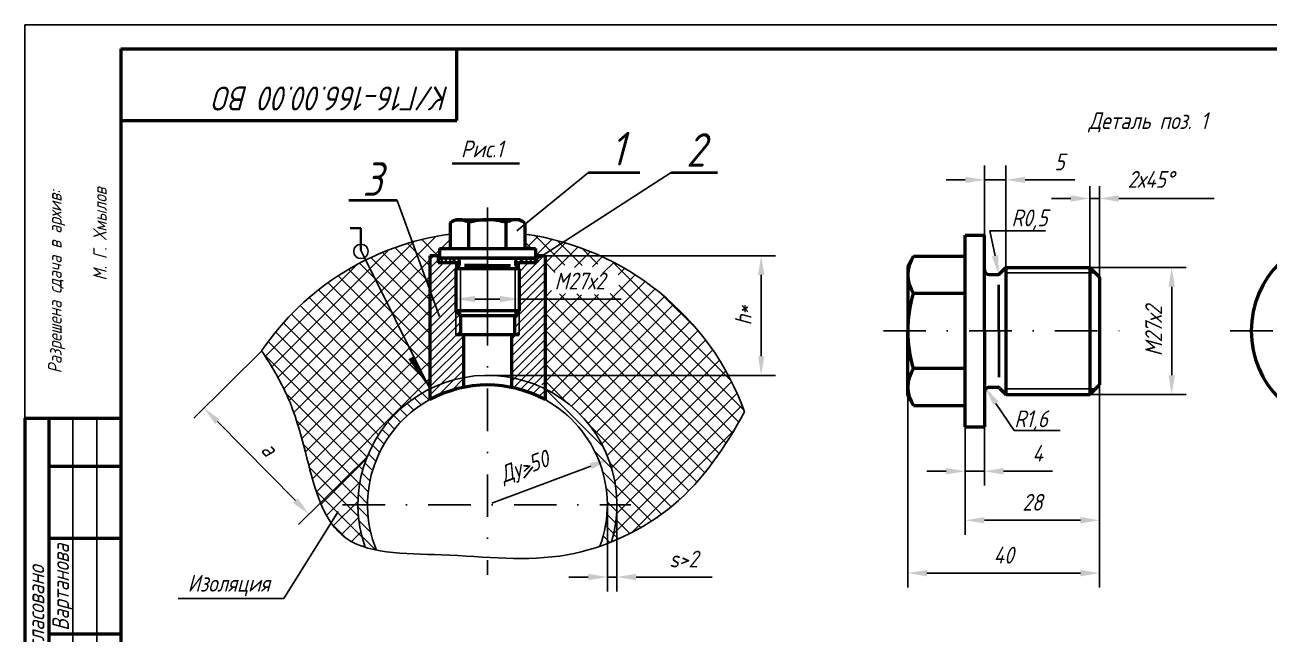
# Model space of a CAD drawing. Header units: inches. Extents: x 5939 to 6569, y -3365 to -3068.
# Drawn here: x 5938.7 to 6198.2, y -3194.8 to -3067.7 of the extents above; entities that cross this region are included whole.
import ezdxf
from ezdxf.enums import TextEntityAlignment as Align

# ---------------------------------------------------------------- set-up
doc = ezdxf.new("R2010")
doc.units = ezdxf.units.IN
doc.header["$LTSCALE"] = 0.7
doc.header["$MEASUREMENT"] = 0
doc.linetypes.add('DASHDOT', pattern=[25.4, 12.7, -6.35, 0, -6.35])
doc.styles.get("Standard").update_dxf_attribs({"font": 'romand.shx', "width": 0.8, "oblique": 15, "height": 3.5})
doc.dimstyles.get("Standard").update_dxf_attribs({"dimtxt": 3.5, "dimasz": 4, "dimexe": 3, "dimexo": 0, "dimgap": 2, "dimtad": 1, "dimdsep": 46, "dimtxsty": 'Standard', "dimcen": 0.09, "dimaunit": 1, "dimadec": 3, "dimazin": 0, "dimtfac": 1, "dimtmove": 0, "dimatfit": 3, "dimfxl": 0.18, "dimtolj": 1, "dimtzin": 0, "dimlwd": 25, "dimlwe": 25, "dimarcsym": 0})
pattern_1 = [(45, (-659.6242, 290.9182), (-0.88388348, 0.88388348), [])]

# ---------------------------------------------------------------- blocks, each defined once
blk = doc.blocks.new('*D259')
at = {"color": 0, "lineweight": 25, "transparency": 16777216}
for p, q in [((6160.8, -3118.35), (6180.84, -3118.35)), ((6177.84, -3122.35), (6177.84, -3140.79)), ((6160.8, -3144.79), (6180.84, -3144.79))]:
    blk.add_line(p, q, dxfattribs=at)
for points in [[(6177.17, -3122.35), (6178.51, -3122.35), (6177.84, -3118.35)], [(6177.17, -3140.79), (6178.51, -3140.79), (6177.84, -3144.79)]]:
    blk.add_solid(points, dxfattribs=at)
at = {"layer": 'DEFPOINTS', "color": 0, "lineweight": 25, "transparency": 16777216}
for p in [(6160.8, -3118.35), (6160.8, -3144.79), (6177.84, -3144.79)]:
    blk.add_point(p, dxfattribs=at)
at = {"color": 0, "lineweight": 25, "transparency": 16777216, "insert": (6174.09, -3131.57), "char_height": 3.5, "attachment_point": 5, "rotation": 90}
blk.add_mtext('\\A1;М27х2', dxfattribs=at)
blk = doc.blocks.new('*D260')
at = {"color": 0, "lineweight": 25, "transparency": 16777216}
for p, q in [((6122.8, -3143.26), (6122.8, -3185.07)), ((6162.8, -3142.82), (6162.8, -3185.07)), ((6126.8, -3182.07), (6158.8, -3182.07))]:
    blk.add_line(p, q, dxfattribs=at)
for points in [[(6126.8, -3181.4), (6126.8, -3182.74), (6122.8, -3182.07)], [(6158.8, -3181.4), (6158.8, -3182.74), (6162.8, -3182.07)]]:
    blk.add_solid(points, dxfattribs=at)
at = {"layer": 'DEFPOINTS', "color": 0, "lineweight": 25, "transparency": 16777216}
for p in [(6122.8, -3143.26), (6162.8, -3142.82), (6162.8, -3182.07)]:
    blk.add_point(p, dxfattribs=at)
at = {"color": 0, "lineweight": 25, "transparency": 16777216, "insert": (6142.8, -3178.32), "char_height": 3.5, "attachment_point": 5}
blk.add_mtext('\\A1;40', dxfattribs=at)
blk = doc.blocks.new('*D261')
at = {"color": 0, "lineweight": 25, "transparency": 16777216}
for p, q in [((6134.8, -3151.57), (6134.8, -3163.82)), ((6138.8, -3151.57), (6138.8, -3163.82)), ((6130.8, -3160.82), (6126.8, -3160.82)), ((6134.8, -3160.82), (6138.8, -3160.82)), ((6142.8, -3160.82), (6152.99, -3160.82))]:
    blk.add_line(p, q, dxfattribs=at)
for points in [[(6130.8, -3160.15), (6130.8, -3161.49), (6134.8, -3160.82)], [(6142.8, -3160.15), (6142.8, -3161.49), (6138.8, -3160.82)]]:
    blk.add_solid(points, dxfattribs=at)
at = {"layer": 'DEFPOINTS', "color": 0, "lineweight": 25, "transparency": 16777216}
for p in [(6134.8, -3151.57), (6138.8, -3151.57), (6138.8, -3160.82)]:
    blk.add_point(p, dxfattribs=at)
at = {"color": 0, "lineweight": 25, "transparency": 16777216, "insert": (6149.89, -3157.07), "char_height": 3.5, "attachment_point": 5}
blk.add_mtext('\\A1;4', dxfattribs=at)
blk = doc.blocks.new('*D262')
at = {"color": 0, "lineweight": 25, "transparency": 16777216}
for p, q in [((6162.8, -3142.82), (6162.8, -3174.05)), ((6134.8, -3151.57), (6134.8, -3174.05)), ((6138.8, -3171.05), (6158.8, -3171.05))]:
    blk.add_line(p, q, dxfattribs=at)
for points in [[(6138.8, -3170.38), (6138.8, -3171.71), (6134.8, -3171.05)], [(6158.8, -3170.38), (6158.8, -3171.71), (6162.8, -3171.05)]]:
    blk.add_solid(points, dxfattribs=at)
at = {"layer": 'DEFPOINTS', "color": 0, "lineweight": 25, "transparency": 16777216}
for p in [(6162.8, -3142.82), (6134.8, -3151.57), (6162.8, -3171.05)]:
    blk.add_point(p, dxfattribs=at)
at = {"color": 0, "lineweight": 25, "transparency": 16777216, "insert": (6148.8, -3167.3), "char_height": 3.5, "attachment_point": 5}
blk.add_mtext('\\A1;28', dxfattribs=at)
blk = doc.blocks.new('*D263')
at = {"color": 0, "lineweight": 25, "transparency": 16777216}
for p, q in [((6138.8, -3111.57), (6138.8, -3097.07)), ((6143.27, -3118.35), (6143.27, -3097.07)), ((6134.8, -3100.07), (6130.8, -3100.07)), ((6138.8, -3100.07), (6143.27, -3100.07)), ((6147.27, -3100.07), (6157.63, -3100.07))]:
    blk.add_line(p, q, dxfattribs=at)
for points in [[(6134.8, -3099.4), (6134.8, -3100.73), (6138.8, -3100.07)], [(6147.27, -3099.4), (6147.27, -3100.73), (6143.27, -3100.07)]]:
    blk.add_solid(points, dxfattribs=at)
at = {"layer": 'DEFPOINTS', "color": 0, "lineweight": 25, "transparency": 16777216}
for p in [(6143.27, -3100.07), (6138.8, -3111.57), (6143.27, -3118.35)]:
    blk.add_point(p, dxfattribs=at)
at = {"color": 0, "lineweight": 25, "transparency": 16777216, "insert": (6154.45, -3096.32), "char_height": 3.5, "attachment_point": 5}
blk.add_mtext('\\A1;5', dxfattribs=at)
blk = doc.blocks.new('*D270')
at = {"color": 0, "lineweight": 25, "transparency": 16777216}
blk.add_line((6036.11, -3167.48), (6056.72, -3159.76), dxfattribs=at)
blk.add_solid([(6056.48, -3159.14), (6056.95, -3160.39), (6060.46, -3158.36)], dxfattribs=at)
at = {"layer": 'DEFPOINTS', "color": 0, "lineweight": 25, "transparency": 16777216}
for p in [(6060.46, -3158.36), (6035.18, -3167.83)]:
    blk.add_point(p, dxfattribs=at)
at = {"color": 0, "lineweight": 25, "transparency": 16777216, "insert": (6043.02, -3160.26), "char_height": 3.5, "attachment_point": 5, "rotation": 20.5168}
blk.add_mtext('\\A1;Ду>50', dxfattribs=at)
blk = doc.blocks.new('*D271')
at = {"color": 0, "lineweight": 25, "transparency": 16777216}
for p, q in [((6028.57, -3127.39), (6028.57, -3121.92)), ((6041.78, -3127.4), (6041.78, -3121.92)), ((6032.57, -3124.92), (6037.78, -3124.92)), ((6041.78, -3124.92), (6063.08, -3124.92))]:
    blk.add_line(p, q, dxfattribs=at)
for points in [[(6032.57, -3124.25), (6032.57, -3125.58), (6028.57, -3124.92)], [(6037.78, -3124.25), (6037.78, -3125.58), (6041.78, -3124.92)]]:
    blk.add_solid(points, dxfattribs=at)
at = {"layer": 'DEFPOINTS', "color": 0, "lineweight": 25, "transparency": 16777216}
for p in [(6041.78, -3124.92), (6028.57, -3127.39), (6041.78, -3127.4)]:
    blk.add_point(p, dxfattribs=at)
at = {"color": 0, "lineweight": 25, "transparency": 16777216, "insert": (6054.43, -3121.17), "char_height": 3.5, "attachment_point": 5}
blk.add_mtext('\\A1;М27х2', dxfattribs=at)
blk = doc.blocks.new('*D272')
at = {"color": 0, "lineweight": 25, "transparency": 16777216}
for p, q in [((6047.18, -3115.89), (6095.25, -3115.89)), ((6092.25, -3119.89), (6092.25, -3136.83)), ((6035.18, -3140.83), (6095.25, -3140.83))]:
    blk.add_line(p, q, dxfattribs=at)
for points in [[(6091.59, -3119.89), (6092.92, -3119.89), (6092.25, -3115.89)], [(6091.59, -3136.83), (6092.92, -3136.83), (6092.25, -3140.83)]]:
    blk.add_solid(points, dxfattribs=at)
at = {"layer": 'DEFPOINTS', "color": 0, "lineweight": 25, "transparency": 16777216}
for p in [(6047.18, -3115.89), (6035.18, -3140.83), (6092.25, -3140.83)]:
    blk.add_point(p, dxfattribs=at)
at = {"color": 0, "lineweight": 25, "transparency": 16777216, "insert": (6088.5, -3128.36), "char_height": 3.5, "attachment_point": 5, "rotation": 90}
blk.add_mtext('\\A1;h*', dxfattribs=at)
blk = doc.blocks.new('*D273')
at = {"color": 0, "lineweight": 25, "transparency": 16777216}
for p, q in [((6060.18, -3167.83), (6060.18, -3185.88)), ((6062.18, -3167.83), (6062.18, -3185.88)), ((6056.18, -3182.88), (6052.18, -3182.88)), ((6060.18, -3182.88), (6062.18, -3182.88)), ((6066.18, -3182.88), (6082, -3182.88))]:
    blk.add_line(p, q, dxfattribs=at)
for points in [[(6056.18, -3182.21), (6056.18, -3183.55), (6060.18, -3182.88)], [(6066.18, -3182.21), (6066.18, -3183.55), (6062.18, -3182.88)]]:
    blk.add_solid(points, dxfattribs=at)
at = {"layer": 'DEFPOINTS', "color": 0, "lineweight": 25, "transparency": 16777216}
for p in [(6060.18, -3167.83), (6062.18, -3167.83), (6062.18, -3182.88)]:
    blk.add_point(p, dxfattribs=at)
at = {"color": 0, "lineweight": 25, "transparency": 16777216, "insert": (6076.09, -3179.13), "char_height": 3.5, "attachment_point": 5}
blk.add_mtext('\\A1;s>2', dxfattribs=at)
blk = doc.blocks.new('*D274')
at = {"color": 0, "lineweight": 25, "transparency": 16777216}
for p, q in [((5988.12, -3135.73), (5973.93, -3149.75)), ((5978.88, -3150.48), (5995.14, -3166.94)), ((6010, -3157.88), (5995.81, -3171.9))]:
    blk.add_line(p, q, dxfattribs=at)
for points in [[(5979.35, -3150.02), (5978.4, -3150.95), (5976.07, -3147.64)], [(5995.61, -3166.47), (5994.66, -3167.41), (5997.95, -3169.79)]]:
    blk.add_solid(points, dxfattribs=at)
at = {"layer": 'DEFPOINTS', "color": 0, "lineweight": 25, "transparency": 16777216}
for p in [(5988.12, -3135.73), (6010, -3157.88), (5997.95, -3169.79)]:
    blk.add_point(p, dxfattribs=at)
at = {"color": 0, "lineweight": 25, "transparency": 16777216, "insert": (5989.67, -3156.08), "char_height": 3.5, "attachment_point": 5, "rotation": 314.6486}
blk.add_mtext('\\A1;а', dxfattribs=at)

msp = doc.modelspace()

# ---------------------------------------------------------------- hatches: boundary and pattern name
at = {"lineweight": 25}
h = msp.add_hatch(dxfattribs=at)
h.set_pattern_fill('ANSI31', color=256, scale=10)
h.set_pattern_definition(pattern_1)
h.paths.add_polyline_path([(6028.565, -3117.394), (6024.927, -3117.394), (6024.927, -3115.894), (6023.177, -3115.894), (6023.177, -3143.639, -0.0686811), (6030.177, -3141.293), (6030.177, -3132.394), (6028.565, -3132.394)])
h.paths.add_polyline_path([(6030.177, -3143.331), (6030.177, -3141.293, 0.0686811), (6023.177, -3143.639), (6023.177, -3145.894, -0.0749641)])
h.paths.add_polyline_path([(6045.375, -3142.826), (6040.177, -3142.826), (6040.177, -3143.331, -0.0749641), (6047.177, -3145.894), (6047.177, -3143.639, 0.0183114)])
h.paths.add_polyline_path([(6040.177, -3141.293), (6040.177, -3142.826), (6045.375, -3142.826, 0.0503064)], flags=17)
h.paths.add_polyline_path([(6047.177, -3115.894), (6045.427, -3115.894), (6045.427, -3117.394), (6041.784, -3117.394), (6041.784, -3118.627), (6041.787, -3118.629), (6041.787, -3127.394), (6041.784, -3132.394), (6040.177, -3132.394), (6040.177, -3141.293, -0.0503064), (6045.375, -3142.826), (6047.177, -3142.826)])
h = msp.add_hatch(dxfattribs=at)
h.set_pattern_fill('ANSI37', color=256, scale=5)
h.set_pattern_definition([(45, (-659.6242, 290.9182), (-0.44194174, 0.44194174), []), (135, (-659.6242, 290.9182), (-0.44194174, -0.44194174), [])])
h.paths.add_polyline_path([(6028.177, -3116.394), (6025.177, -3116.394), (6024.927, -3116.394), (6024.927, -3117.394), (6028.177, -3117.394)])
h.paths.add_polyline_path([(6045.427, -3116.394), (6042.177, -3116.394), (6042.177, -3117.394), (6045.427, -3117.394)])
h = msp.add_hatch(dxfattribs=at)
h.set_pattern_fill('ANSI31', color=256, scale=10)
h.set_pattern_definition(pattern_1)
h.paths.add_polyline_path([(6029.565, -3128.394), (6029.552, -3128.394), (6028.567, -3127.394), (6028.565, -3127.394), (6028.565, -3132.394), (6029.565, -3132.394)])
h.paths.add_polyline_path([(6041.784, -3127.397), (6040.802, -3128.394), (6040.788, -3128.394), (6040.788, -3132.394), (6041.784, -3132.394)])
h = msp.add_hatch(dxfattribs=at)
h.set_pattern_fill('ANSI31', color=256, scale=15, angle=90)
h.paths.add_polyline_path([(6023.177, -3145.894), (6023.177, -3143.639, 0.284915), (6008.177, -3167.826), (6010.177, -3167.826, -0.2741066)])
edge = h.paths.add_edge_path()
edge.add_line((6010.177, -3167.826), (6008.177, -3167.826))
edge.add_arc((6035.177, -3167.826), 27, 180, 199.11672)
edge.add_spline(control_points=[(6009.666, -3176.668), (6010.425, -3176.908), (6011.215, -3177.106), (6012.03, -3177.271)], knot_values=[53.247645, 53.247645, 53.247645, 53.247645, 55.729404, 55.729404, 55.729404, 55.729404], degree=3, periodic=0)
edge.add_arc((6035.177, -3167.826), 25, 180, 202.1973, ccw=False)
h.paths.add_polyline_path([(6047.177, -3143.639), (6047.177, -3145.894, -0.2741066), (6060.177, -3167.826), (6062.177, -3167.826, 0.284915)])
edge = h.paths.add_edge_path()
edge.add_line((6062.177, -3167.826), (6060.177, -3167.826))
edge.add_arc((6035.177, -3167.826), 25, -20.18878, 0, ccw=False)
edge.add_spline(control_points=[(6058.641, -3176.454), (6059.449, -3176.175), (6060.252, -3175.873), (6061.048, -3175.55)], knot_values=[101.7560331, 101.7560331, 101.7560331, 101.7560331, 104.2914025, 104.2914025, 104.2914025, 104.2914025], degree=3, periodic=0)
edge.add_arc((6035.177, -3167.826), 27, 343.37558, 360)

# ---------------------------------------------------------------- linework, layer by layer
at = {"linetype": 'Continuous', "lineweight": 25}
for p, q in [((5938.734, -3067.747), (5938.734, -3364.747)), ((5938.734, -3067.747), (6568.734, -3067.747)), ((5938.734, -3364.747), (5938.734, -3067.747))]:
    msp.add_line(p, q, dxfattribs=at)
at = {"linetype": 'Continuous', "lineweight": 50}
for p, q in [((5958.734, -3072.747), (5958.734, -3359.747)), ((5958.734, -3072.747), (6563.734, -3072.747)), ((6134.804, -3111.572), (6138.804, -3111.572)), ((6025.177, -3114.394), (6025.177, -3116.394)), ((6045.177, -3114.394), (6045.177, -3116.394)), ((6029.302, -3116.894), (6029.302, -3117.791)), ((6041.052, -3116.894), (6041.052, -3117.791)), ((6028.567, -3118.629), (6028.567, -3127.394)), ((6041.787, -3118.629), (6041.787, -3127.394)), ((6139.804, -3119.822), (6141.597, -3119.822)), ((6143.274, -3118.352), (6160.804, -3118.352)), ((6139.804, -3143.322), (6141.597, -3143.322)), ((6143.274, -3144.792), (6160.804, -3144.792)), ((6134.804, -3151.572), (6138.804, -3151.572))]:
    msp.add_line(p, q, dxfattribs=at)
at = {"lineweight": 50}
for p, q in [((6028.798, -3087.673), (6028.798, -3072.747)), ((5958.734, -3087.673), (6028.798, -3087.673)), ((6027.389, -3109.009), (6028.454, -3108.394)), ((6027.389, -3109.009), (6027.389, -3114.394)), ((6028.454, -3108.394), (6035.177, -3108.394)), ((6031.274, -3114.394), (6031.274, -3108.971)), ((6041.899, -3108.394), (6035.177, -3108.394)), ((6039.08, -3114.394), (6039.08, -3108.971)), ((6042.965, -3109.009), (6041.899, -3108.394)), ((6042.965, -3109.009), (6042.965, -3114.394)), ((6134.804, -3151.572), (6134.804, -3111.572)), ((6138.804, -3131.572), (6138.804, -3111.572)), ((6025.177, -3114.394), (6045.177, -3114.394)), ((6025.177, -3115.894), (6023.177, -3115.894)), ((6023.177, -3115.894), (6023.177, -3145.894)), ((6024.927, -3115.894), (6024.927, -3117.394)), ((6045.427, -3116.394), (6024.927, -3116.394)), ((6029.302, -3117.394), (6024.927, -3117.394)), ((6035.177, -3116.394), (6025.177, -3116.394)), ((6028.177, -3116.394), (6028.177, -3117.394)), ((6028.565, -3117.394), (6029.183, -3118.012)), ((6029.229, -3117.967), (6028.567, -3118.629)), ((6035.177, -3117.894), (6030.359, -3117.894)), ((6035.177, -3116.394), (6045.177, -3116.394)), ((6035.177, -3117.894), (6039.995, -3117.894)), ((6045.427, -3117.394), (6041.052, -3117.394)), ((6041.125, -3117.967), (6041.787, -3118.629)), ((6041.784, -3117.394), (6041.168, -3118.01)), ((6042.177, -3116.394), (6042.177, -3117.394)), ((6047.177, -3115.894), (6045.177, -3115.894)), ((6045.427, -3115.894), (6045.427, -3117.394)), ((6047.177, -3115.894), (6047.177, -3145.894)), ((6124.034, -3115.996), (6122.804, -3118.127)), ((6122.804, -3118.127), (6122.804, -3131.572)), ((6124.034, -3115.996), (6134.804, -3115.996)), ((6041.787, -3118.629), (6028.567, -3118.629)), ((6141.951, -3119.675), (6143.274, -3118.352)), ((6143.274, -3118.352), (6143.274, -3144.792)), ((6160.804, -3118.352), (6162.804, -3120.322)), ((6160.804, -3118.352), (6160.804, -3144.792)), ((6162.804, -3120.322), (6162.804, -3142.822)), ((6134.804, -3123.766), (6123.957, -3123.766)), ((6041.787, -3127.394), (6028.565, -3127.394)), ((6028.567, -3127.394), (6029.552, -3128.394)), ((6040.802, -3128.394), (6029.552, -3128.394)), ((6029.565, -3128.394), (6029.565, -3132.394)), ((6040.788, -3128.394), (6040.788, -3132.394)), ((6041.787, -3127.394), (6040.802, -3128.394)), ((6041.784, -3132.394), (6028.565, -3132.394)), ((6030.177, -3132.394), (6030.177, -3143.331)), ((6040.177, -3132.394), (6040.177, -3143.331)), ((6122.804, -3145.017), (6122.804, -3131.572)), ((6138.804, -3131.572), (6138.804, -3151.572)), ((6134.804, -3139.377), (6123.957, -3139.377)), ((6141.951, -3143.468), (6143.274, -3144.792)), ((6160.804, -3144.792), (6162.804, -3142.822)), ((6124.034, -3147.147), (6122.804, -3145.017)), ((6124.034, -3147.147), (6134.804, -3147.147)), ((5938.734, -3149.747), (5938.734, -3214.747)), ((5938.734, -3149.747), (5958.734, -3149.747)), ((5943.734, -3149.747), (5943.734, -3214.747)), ((5943.734, -3159.747), (5958.734, -3159.747)), ((5943.734, -3174.747), (5958.734, -3174.747)), ((5943.734, -3194.747), (5958.734, -3194.747))]:
    msp.add_line(p, q, dxfattribs=at)
at = {"lineweight": 35}
for p, q in [((6027.842, -3096.623), (6041.883, -3096.623)), ((6006.556, -3110.116), (6008.804, -3110.116)), ((6008.804, -3110.116), (6008.804, -3114.699))]:
    msp.add_line(p, q, dxfattribs=at)
at = {"lineweight": 25}
for p, q in [((6041.297, -3110.69), (6056.239, -3098.498)), ((6044.851, -3117.052), (6073.517, -3098.506)), ((6160.804, -3118.352), (6160.804, -3101.392)), ((6162.804, -3120.322), (6162.804, -3101.392)), ((6025.166, -3128.544), (6016.333, -3104.389)), ((6156.804, -3103.943), (6152.804, -3103.943)), ((6160.804, -3103.943), (6162.804, -3103.943)), ((6166.804, -3103.943), (6186.675, -3103.943)), ((6011.881, -3120.919), (6019.885, -3112.915)), ((6013.051, -3123.285), (6024.501, -3111.834)), ((6014.221, -3125.65), (6027.389, -3112.482)), ((6024.928, -3115.959), (6021.465, -3112.5)), ((6027.389, -3111.584), (6027.193, -3111.388)), ((6044.341, -3114.394), (6042.965, -3113.018)), ((6043.155, -3114.394), (6045.737, -3111.813)), ((6045.19, -3115.894), (6048.645, -3112.44)), ((6051.338, -3117.856), (6045.196, -3111.713)), ((6054.911, -3117.892), (6049.734, -3112.716)), ((6139.935, -3110.707), (6141.004, -3115.918)), ((6139.935, -3110.707), (6151.519, -3110.707)), ((6010.711, -3118.554), (6014.592, -3114.672)), ((6023.177, -3125.049), (6013.313, -3115.186)), ((6023.177, -3121.514), (6015.861, -3114.198)), ((6023.177, -3117.978), (6018.514, -3113.316)), ((6045.841, -3115.894), (6045.177, -3115.23)), ((6047.177, -3117.443), (6051.428, -3113.192)), ((6048.976, -3119.179), (6054.098, -3114.058)), ((6053.327, -3118.365), (6056.661, -3115.03)), ((6058.188, -3117.634), (6054.901, -3114.347)), ((5988.852, -3136.877), (6008.016, -3117.713)), ((6011.789, -3120.733), (6008.506, -3117.45)), ((6023.177, -3132.121), (6008.506, -3117.45)), ((6023.177, -3128.585), (6010.863, -3116.271)), ((6028.565, -3117.394), (6028.565, -3132.394)), ((6041.784, -3117.394), (6041.784, -3132.394)), ((6049.294, -3119.347), (6047.177, -3117.23)), ((6057.048, -3118.179), (6059.126, -3116.101)), ((6059.254, -3119.509), (6061.496, -3117.266)), ((6085.887, -3141.798), (6061.205, -3117.115)), ((5990.209, -3139.055), (6010.711, -3118.554)), ((6018.711, -3134.726), (6004.056, -3120.071)), ((6023.177, -3139.192), (6004.056, -3120.071)), ((6015.25, -3127.729), (6006.239, -3118.718)), ((6023.177, -3135.656), (6006.239, -3118.718)), ((6015.391, -3128.015), (6023.177, -3120.23)), ((6029.565, -3118.629), (6029.565, -3128.394)), ((6040.927, -3118.629), (6040.927, -3128.267)), ((6047.177, -3138.657), (6065.972, -3119.861)), ((6062.437, -3119.861), (6063.777, -3118.521)), ((5991.505, -3141.295), (6011.881, -3120.919)), ((5992.718, -3143.618), (6013.051, -3123.285)), ((6021.475, -3144.561), (5999.938, -3123.024)), ((6022.172, -3141.722), (6001.957, -3121.507)), ((6023.177, -3142.727), (6001.957, -3121.507)), ((6047.177, -3142.192), (6068.084, -3121.285)), ((6047.177, -3124.514), (6048.529, -3123.162)), ((6048.54, -3144.365), (6070.115, -3122.789)), ((6088.655, -3148.102), (6062.605, -3122.051)), ((5993.821, -3146.05), (6014.221, -3125.65)), ((6019.338, -3145.959), (5997.998, -3124.62)), ((6016.562, -3130.381), (6023.177, -3123.766)), ((6047.177, -3128.05), (6051.457, -3123.77)), ((6047.177, -3135.121), (6058.341, -3123.956)), ((6047.177, -3131.585), (6054.755, -3124.007)), ((6082.038, -3159.162), (6047.177, -3124.301)), ((6083.516, -3157.104), (6050.231, -3123.819)), ((6050.703, -3145.737), (6072.067, -3124.373)), ((6084.929, -3154.981), (6053.784, -3123.837)), ((6086.283, -3152.801), (6057.467, -3123.984)), ((6087.588, -3150.569), (6060.763, -3123.745)), ((6078.992, -3131.367), (6071.636, -3124.011)), ((6015.57, -3149.263), (5994.353, -3128.046)), ((5994.803, -3148.604), (6015.391, -3128.015)), ((6017.372, -3147.529), (5996.137, -3126.294)), ((6017.732, -3132.746), (6023.177, -3127.301)), ((6080.489, -3161.149), (6047.177, -3127.836)), ((6052.695, -3147.28), (6073.94, -3126.036)), ((6054.521, -3148.99), (6075.735, -3127.776)), ((6013.933, -3151.161), (5992.647, -3129.875)), ((5995.677, -3151.265), (6016.562, -3130.381)), ((6018.902, -3135.112), (6023.177, -3130.837)), ((6056.183, -3150.863), (6077.453, -3129.593)), ((6011.17, -3155.469), (5989.47, -3133.769)), ((6012.464, -3153.227), (5991.019, -3131.783)), ((5996.47, -3154.008), (6017.732, -3132.746)), ((6078.863, -3163.058), (6047.177, -3131.372)), ((6057.678, -3152.904), (6079.093, -3131.489)), ((6058.999, -3155.118), (6080.654, -3133.463)), ((6010.067, -3157.901), (5988.505, -3136.34)), ((5997.209, -3156.805), (6018.902, -3135.112)), ((6020.072, -3137.477), (6023.177, -3134.372)), ((6077.151, -3164.882), (6047.177, -3134.907)), ((6060.133, -3157.52), (6082.136, -3135.517)), ((5997.929, -3159.62), (6020.072, -3137.477)), ((6021.242, -3139.842), (6023.177, -3137.908)), ((6075.349, -3166.615), (6047.177, -3138.443)), ((6061.057, -3160.131), (6083.536, -3137.653)), ((5998.68, -3162.404), (6021.242, -3139.842)), ((6022.412, -3142.208), (6023.177, -3141.443)), ((6061.739, -3162.985), (6084.852, -3139.872)), ((5999.513, -3165.107), (6022.412, -3142.208)), ((6051.572, -3146.374), (6047.177, -3141.978)), ((6062.124, -3166.136), (6086.081, -3142.179)), ((6009.176, -3160.547), (5993.146, -3144.516)), ((6062.113, -3169.682), (6087.219, -3144.576)), ((6144.985, -3152.325), (6141.208, -3146.695)), ((6061.501, -3173.83), (6088.263, -3147.068)), ((6008.535, -3163.441), (5995.365, -3150.271)), ((6073.451, -3168.252), (6056.629, -3151.431)), ((6065.255, -3173.612), (6086.607, -3152.26)), ((6144.985, -3152.325), (6154.618, -3152.325)), ((6008.203, -3166.644), (5996.802, -3155.243)), ((6000.478, -3167.677), (6009.948, -3158.208)), ((6071.452, -3169.79), (6060.71, -3159.047)), ((6008.287, -3170.264), (5998.029, -3160.006)), ((6044.607, -3159.895), (6042.775, -3162.258)), ((6001.628, -3170.064), (6008.594, -3163.097)), ((6069.356, -3171.228), (6061.866, -3163.738)), ((6009.024, -3174.536), (5999.472, -3164.985)), ((6003.021, -3172.206), (6008.188, -3167.038)), ((6004.084, -3169.22), (5992.696, -3187.343)), ((6067.161, -3172.569), (6062.176, -3167.584)), ((6005.821, -3174.868), (6002.64, -3171.687)), ((6004.729, -3174.033), (6008.305, -3170.457)), ((6064.867, -3173.811), (6061.997, -3170.94)), ((6006.821, -3175.476), (6008.783, -3173.515)), ((6062.469, -3174.948), (6061.473, -3173.952)), ((6009.289, -3176.545), (6009.539, -3176.294)), ((5970.665, -3187.343), (5992.696, -3187.343))]:
    msp.add_line(p, q, dxfattribs=at)
at = {"lineweight": 40}
for p, q in [((6056.239, -3098.498), (6066.975, -3098.498)), ((6073.517, -3098.506), (6083.136, -3098.506)), ((6016.333, -3104.389), (6006.26, -3104.389)), ((6141.804, -3131.572), (6141.804, -3121.936)), ((6141.804, -3131.572), (6141.804, -3141.207))]:
    msp.add_line(p, q, dxfattribs=at)
at = {"linetype": 'Continuous'}
for p, q in [((6035.177, -3105.854), (6035.177, -3131.13)), ((6143.274, -3119.472), (6161.941, -3119.472)), ((6143.274, -3143.672), (6161.941, -3143.672))]:
    msp.add_line(p, q, dxfattribs=at)
at = {"linetype": 'DASHDOT', "lineweight": 25}
for p, q in [((6035.177, -3107.83), (6035.177, -3182.451)), ((6004.956, -3167.826), (6065.079, -3167.826))]:
    msp.add_line(p, q, dxfattribs=at)
for p, q in [((6023.131, -3143.662), (6008.804, -3114.699)), ((6160.804, -3120.322), (6160.804, -3142.822)), ((6040.802, -3127.394), (6029.552, -3127.394)), ((5948.734, -3149.747), (5948.734, -3214.747)), ((5953.734, -3149.747), (5953.734, -3214.747))]:
    msp.add_line(p, q)
at = {"linetype": 'DASHDOT'}
for p, q in [((6117.723, -3131.572), (6168.276, -3131.572)), ((6190.065, -3131.572), (6238.433, -3131.572))]:
    msp.add_line(p, q, dxfattribs=at)
at = {"color": 0, "linetype": 'ByBlock'}
for p, q in [((6122.804, -3131.634), (6122.804, -3184.169)), ((6162.804, -3131.572), (6162.804, -3184.107))]:
    msp.add_line(p, q, dxfattribs=at)
msp.add_lwpolyline([(6023.036, -3143.469, 0, 1.25, 0), (6019.228, -3137.153, 1.25, 1.25, 0)], format="xyseb")
msp.add_circle((6008.804, -3114.976), 1.5)
at = {"lineweight": 50}
for centre, radius, start, end in [((6029.331, -3111.769), 3.375, 54.86179, 125.13821), ((6035.177, -3121.894), 13.5, 90, 106.80424), ((6035.177, -3121.894), 13.5, 73.19576, 90), ((6041.022, -3111.769), 3.375, 54.86179, 125.13821), ((6214.427, -3131.572), 20, 0, 180), ((6028.802, -3116.894), 0.5, 0, 90), ((6029.052, -3117.791), 0.25, 315, 0), ((6041.552, -3116.894), 0.5, 90, 180), ((6041.302, -3117.791), 0.25, 180, 225), ((6129.554, -3119.881), 6.75, 144.86179, 215.13821), ((6139.804, -3118.822), 1, 180, 270), ((6141.597, -3119.322), 0.5, 270, 315), ((6149.804, -3131.572), 27, 163.19576, 180), ((6149.804, -3131.572), 27, 180, 196.80424), ((6214.427, -3131.572), 20, 180, 0), ((6129.554, -3143.262), 6.75, 144.86179, 215.13821), ((6035.177, -3167.826), 25, 61.3146, 118.6854), ((6139.804, -3144.322), 1, 90, 180), ((6141.597, -3143.822), 0.5, 45, 90)]:
    msp.add_arc(centre, radius, start, end, dxfattribs=at)
at = {"lineweight": 25}
for radius, start, end in [(57, 97.85283, 145.69883), (57, 19.89481, 82.14717), (27, 343.37558, 199.11672), (25, 118.6854, 202.1973), (25, 339.81122, 61.3146)]:
    msp.add_arc((6035.177, -3167.826), radius, start, end, dxfattribs=at)
msp.add_open_spline([(5988.09, -3135.704), (5990.104, -3138.769), (5994.102, -3145.4), (5997.809, -3158.574), (6002.297, -3178.466), (6028.23, -3177.653), (6051.083, -3180.846), (6075.678, -3169.367), (6084.787, -3155.783), (6088.775, -3148.429)], degree=3, knots=[5.2060796, 5.2060796, 5.2060796, 5.2060796, 16.09724, 28.4271048, 47.2759933, 68.4028799, 94.6447532, 119.0469806, 143.7276504, 143.7276504, 143.7276504, 143.7276504], dxfattribs=at)
for points in [[(6156.804, -3103.276), (6156.804, -3104.61), (6160.804, -3103.943)], [(6166.804, -3103.276), (6166.804, -3104.61), (6162.804, -3103.943)], [(6141.657, -3115.784), (6140.351, -3116.052), (6141.808, -3119.836)], [(6141.761, -3146.324), (6140.654, -3147.066), (6138.979, -3143.373)]]:
    msp.add_solid(points, dxfattribs=at)
at = {"layer": 'DEFPOINTS', "color": 0, "linetype": 'ByBlock', "lineweight": 50}
for p in [(6027.389, -3109.009), (6035.177, -3108.394), (6030.912, -3128.394), (6122.804, -3131.572), (6162.804, -3140.102), (6124.034, -3147.147)]:
    msp.add_point(p, dxfattribs=at)
at = {"layer": 'DEFPOINTS', "color": 0, "linetype": 'ByBlock'}
for p in [(6185.136, -3118.434), (6029.927, -3127.394), (6029.927, -3127.394), (6160.804, -3142.072), (6160.804, -3142.072), (6122.804, -3181.169), (5961.18, -3187.535)]:
    msp.add_point(p, dxfattribs=at)

# ---------------------------------------------------------------- texts
at = {"color": 0, "linetype": 'Continuous', "lineweight": 25, "oblique": 15, "width": 0.586962}
msp.add_text('Вартанова', height=3.5, rotation=90, dxfattribs=at).set_placement((5947.933, -3194.092), (5947.933, -3175.994), align=Align.FIT)
at = {"lineweight": 40, "insert": (6027.26, -3085.594), "char_height": 5, "width": 94.79397, "attachment_point": 1, "rotation": 180}
msp.add_mtext('\\pt20,30,40,45;К/Г16-166.00.00 ВО', dxfattribs=at)
at = {"linetype": 'Continuous', "lineweight": 35, "insert": (6160.506, -3085.972), "char_height": 3.5, "attachment_point": 1}
msp.add_mtext_dynamic_manual_height_columns('Деталь поз. 1', width=95.41823, gutter_width=17.5, heights=[0], dxfattribs=at)
at = {"lineweight": 35, "insert": (6029.649, -3091.87), "char_height": 3.5, "attachment_point": 1}
msp.add_mtext_dynamic_manual_height_columns('Рис.1', width=69.66212, gutter_width=17.5, heights=[0], dxfattribs=at)
at = {"lineweight": 35, "char_height": 7, "width": 8.75661, "attachment_point": 1}
for s, insert in [('1', (6060.871, -3090.062)), ('2', (6076.605, -3090.327)), ('3', (6009.125, -3096.409))]:
    msp.add_mtext(s, dxfattribs=dict(at, insert=insert))
at = {"lineweight": 25, "insert": (6168.673, -3098.214), "char_height": 3.5, "width": 23.15072, "attachment_point": 1}
msp.add_mtext('2х45%%D', dxfattribs=at)
at = {"lineweight": 25, "char_height": 2.8, "width": 175.84297, "attachment_point": 1, "rotation": 90}
for s, insert in [('Разрешена сдача в архив:', (5943.583, -3140.422)), ('       М. Г. Хмылов', (5952.991, -3131.462))]:
    msp.add_mtext(s, dxfattribs=dict(at, insert=insert))
at = {"lineweight": 25, "char_height": 3.5, "attachment_point": 1}
for s, width, insert in [('R0,5', 8.40581, (6144.437, -3106.243)), ('R1,6', 8.40581, (6145.039, -3148.145)), ('Изоляция', 27.87842, (5972.677, -3182.431))]:
    msp.add_mtext_dynamic_manual_height_columns(s, width=width, gutter_width=17.5, heights=[0], dxfattribs=dict(at, insert=insert))
at = {"linetype": 'Continuous', "lineweight": 25, "insert": (5939.276, -3202.037), "char_height": 3.5, "width": 26.79347, "attachment_point": 1, "rotation": 90}
msp.add_mtext('Согласовано', dxfattribs=at)

# ---------------------------------------------------------------- dimensions: what is measured, and where the dimension line sits
at = {"lineweight": 25}
for base, p1, p2, text, picture, middle in [((6143.274, -3100.067), (6138.804, -3111.572), (6143.274, -3118.352), '5', '*D263', (6154.454, -3096.317)), ((6041.784, -3124.916), (6028.567, -3127.394), (6041.784, -3127.397), 'М27х2', '*D271', (6054.43, -3121.166)), ((6062.177, -3182.881), (6060.177, -3167.826), (6062.177, -3167.826), 's>2', '*D273', (6076.089, -3179.131))]:
    dim = msp.add_linear_dim(base=base, p1=p1, p2=p2, text=text, dimstyle='Standard', dxfattribs=at)
    dim.commit()
    dim.dimension.update_dxf_attribs({"geometry": picture, "text_midpoint": middle})
dim = msp.add_linear_dim(base=(6092.252, -3140.826), p1=(6047.177, -3115.894), p2=(6035.177, -3140.826), angle=90, text='h*', dimstyle='Standard', dxfattribs=at)
dim.commit()
dim.dimension.update_dxf_attribs({"geometry": '*D272', "text_midpoint": (6088.502, -3128.36)})
dim = msp.add_linear_dim(base=(6177.842, -3144.792), p1=(6160.804, -3118.352), p2=(6160.804, -3144.792), angle=90, text='М27х2', dimstyle='Standard', dxfattribs=at)
dim.commit()
dim.dimension.update_dxf_attribs({"geometry": '*D259', "text_midpoint": (6177.842, -3131.572), "dimtype": 160})
dim = msp.add_aligned_dim(p1=(5988.119, -3135.733), p2=(6009.999, -3157.883), distance=-16.941, text='а', dimstyle='Standard', dxfattribs=at)
dim.commit()
dim.dimension.update_dxf_attribs({"geometry": '*D274', "text_midpoint": (5989.675, -3156.078)})
dim = msp.add_linear_dim(base=(6162.804, -3182.071), p1=(6122.804, -3143.262), p2=(6162.804, -3142.822), dimstyle='Standard', dxfattribs=at)
dim.commit()
dim.dimension.update_dxf_attribs({"geometry": '*D260', "text_midpoint": (6142.804, -3182.071), "dimtype": 160})
for base, p2, picture, middle in [((6162.804, -3171.048), (6162.804, -3142.822), '*D262', (6148.804, -3167.298)), ((6138.804, -3160.821), (6138.804, -3151.572), '*D261', (6149.895, -3157.071))]:
    dim = msp.add_linear_dim(base=base, p1=(6134.804, -3151.572), p2=p2, dimstyle='Standard', dxfattribs=at)
    dim.commit()
    dim.dimension.update_dxf_attribs({"geometry": picture, "text_midpoint": middle})
dim = msp.add_radius_dim(center=(6035.177, -3167.826), mpoint=(6060.464, -3158.363), text='Ду>50', dimstyle='Standard', dxfattribs=at)
dim.commit()
dim.dimension.update_dxf_attribs({"geometry": '*D270', "text_midpoint": (6044.54, -3164.322), "dimtype": 164})

doc.saveas('drawing.dxf')
